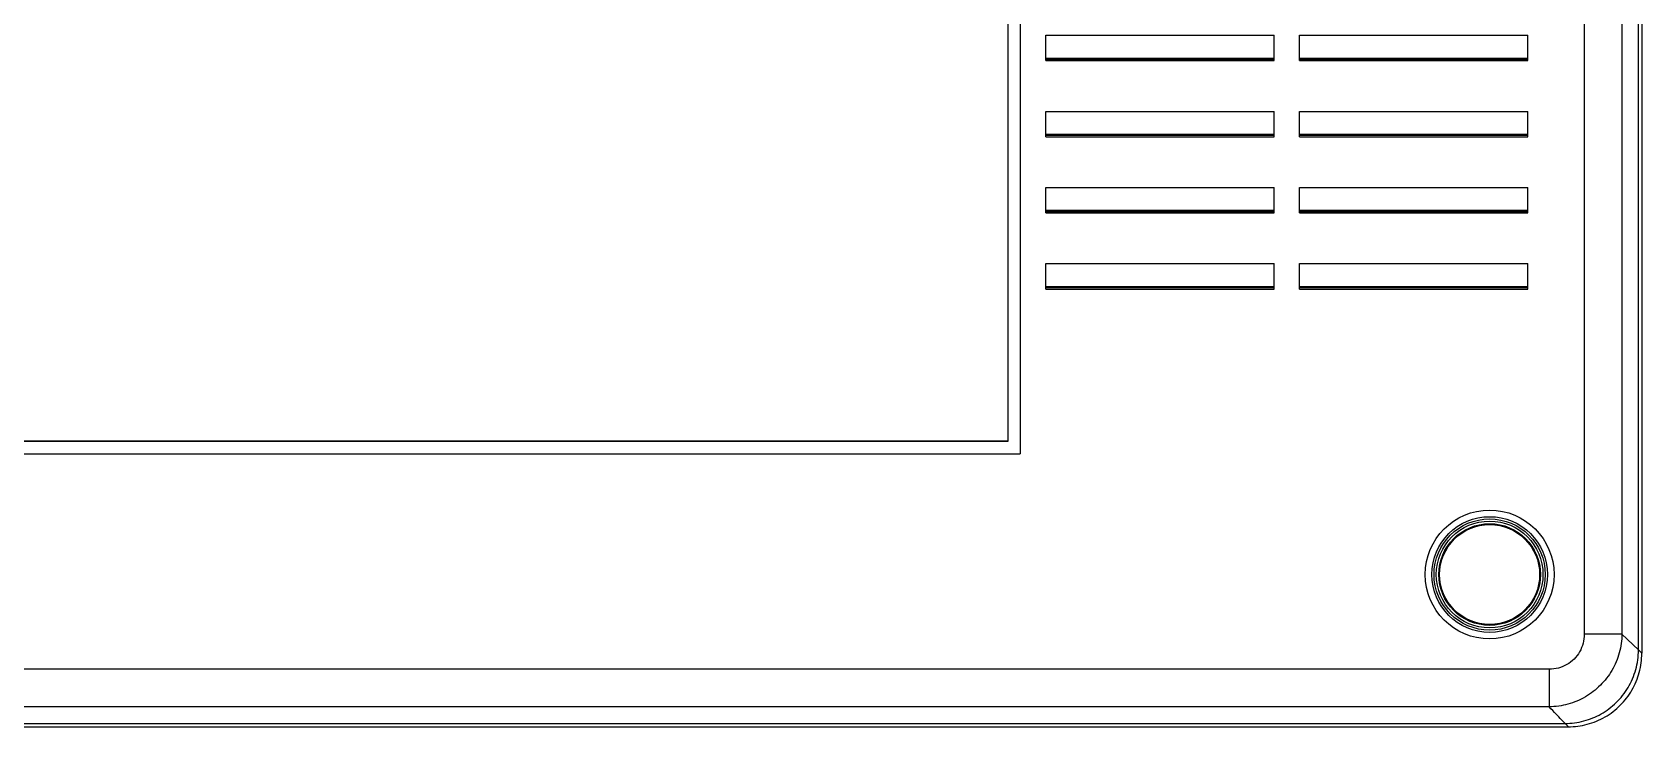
# Model space of a CAD drawing. Header units: inches. Extents: x -219 to 252, y -99 to 210.
# Drawn here: x -169.9 to -102.7, y -69 to -40 of the extents above; entities that cross this region are included whole.
import ezdxf

# ---------------------------------------------------------------- set-up
doc = ezdxf.new("R2010")
doc.units = ezdxf.units.IN
doc.header["$MEASUREMENT"] = 0
doc.layers.add('02___PRT_ALL_AXES', color=7, linetype='Continuous')

# ---------------------------------------------------------------- blocks, each defined once
blk = doc.blocks.new('block 1998')
at = {"color": 7, "lineweight": 25, "true_color": 0xffffff}
blk.add_lwpolyline([(-205.496, -68.955), (-105.725, -68.955)], dxfattribs=at)
blk = doc.blocks.new('block 1999')
at = {"color": 7, "lineweight": 25, "true_color": 0xffffff}
blk.add_lwpolyline([(-205.357, -68.816), (-105.864, -68.816)], dxfattribs=at)
blk = doc.blocks.new('block 2000')
at = {"color": 7, "lineweight": 25, "true_color": 0xffffff}
blk.add_lwpolyline([(-106.524, -68.122), (-204.697, -68.122)], dxfattribs=at)
blk = doc.blocks.new('block 2001')
at = {"color": 7, "lineweight": 25, "true_color": 0xffffff}
blk.add_lwpolyline([(-106.524, -66.553), (-204.697, -66.553)], dxfattribs=at)
blk = doc.blocks.new('block 2002')
at = {"color": 7, "lineweight": 25, "true_color": 0xffffff}
blk.add_lwpolyline([(-103.491, -65.089), (-105.06, -65.089)], dxfattribs=at)
blk = doc.blocks.new('block 2023')
at = {"color": 7, "lineweight": 25, "true_color": 0xffffff}
blk.add_lwpolyline([(-182.612, -57.57), (-128.609, -57.57)], dxfattribs=at)
blk = doc.blocks.new('block 2025')
at = {"color": 7, "lineweight": 25, "true_color": 0xffffff}
blk.add_lwpolyline([(-129.126, -57.049), (-182.095, -57.049)], dxfattribs=at)
blk = doc.blocks.new('block 2026')
at = {"color": 7, "lineweight": 25, "true_color": 0xffffff}
blk.add_lwpolyline([(-129.134, -57.045), (-129.126, -57.045)], dxfattribs=at)
blk = doc.blocks.new('block 2027')
at = {"color": 7, "lineweight": 25, "true_color": 0xffffff}
blk.add_lwpolyline([(-129.13, -57.04), (-182.091, -57.04)], dxfattribs=at)
blk = doc.blocks.new('block 2032')
at = {"color": 7, "lineweight": 25, "true_color": 0xffffff}
blk.add_lwpolyline([(-127.546, -50.686), (-118.015, -50.686)], dxfattribs=at)
blk = doc.blocks.new('block 2033')
at = {"color": 7, "lineweight": 25, "true_color": 0xffffff}
blk.add_lwpolyline([(-116.956, -50.686), (-107.424, -50.686)], dxfattribs=at)
blk = doc.blocks.new('block 2036')
at = {"color": 7, "lineweight": 25, "true_color": 0xffffff}
blk.add_lwpolyline([(-127.546, -50.628), (-118.015, -50.628)], dxfattribs=at)
blk = doc.blocks.new('block 2037')
at = {"color": 7, "lineweight": 25, "true_color": 0xffffff}
blk.add_lwpolyline([(-116.956, -50.628), (-107.424, -50.628)], dxfattribs=at)
blk = doc.blocks.new('block 2040')
at = {"color": 7, "lineweight": 25, "true_color": 0xffffff}
blk.add_lwpolyline([(-127.546, -50.581), (-118.015, -50.581)], dxfattribs=at)
blk = doc.blocks.new('block 2041')
at = {"color": 7, "lineweight": 25, "true_color": 0xffffff}
blk.add_lwpolyline([(-116.956, -50.581), (-107.424, -50.581)], dxfattribs=at)
blk = doc.blocks.new('block 2044')
at = {"color": 7, "lineweight": 25, "true_color": 0xffffff}
blk.add_lwpolyline([(-127.546, -49.627), (-118.015, -49.627)], dxfattribs=at)
blk = doc.blocks.new('block 2045')
at = {"color": 7, "lineweight": 25, "true_color": 0xffffff}
blk.add_lwpolyline([(-116.956, -49.627), (-107.424, -49.627)], dxfattribs=at)
blk = doc.blocks.new('block 2048')
at = {"color": 7, "lineweight": 25, "true_color": 0xffffff}
blk.add_lwpolyline([(-127.546, -47.509), (-118.015, -47.509)], dxfattribs=at)
blk = doc.blocks.new('block 2049')
at = {"color": 7, "lineweight": 25, "true_color": 0xffffff}
blk.add_lwpolyline([(-116.956, -47.509), (-107.424, -47.509)], dxfattribs=at)
blk = doc.blocks.new('block 2052')
at = {"color": 7, "lineweight": 25, "true_color": 0xffffff}
blk.add_lwpolyline([(-127.546, -47.45), (-118.015, -47.45)], dxfattribs=at)
blk = doc.blocks.new('block 2053')
at = {"color": 7, "lineweight": 25, "true_color": 0xffffff}
blk.add_lwpolyline([(-116.956, -47.45), (-107.424, -47.45)], dxfattribs=at)
blk = doc.blocks.new('block 2058')
at = {"color": 7, "lineweight": 25, "true_color": 0xffffff}
blk.add_lwpolyline([(-127.546, -47.403), (-118.015, -47.403)], dxfattribs=at)
blk = doc.blocks.new('block 2059')
at = {"color": 7, "lineweight": 25, "true_color": 0xffffff}
blk.add_lwpolyline([(-116.956, -47.403), (-107.424, -47.403)], dxfattribs=at)
blk = doc.blocks.new('block 2062')
at = {"color": 7, "lineweight": 25, "true_color": 0xffffff}
blk.add_lwpolyline([(-127.546, -46.45), (-118.015, -46.45)], dxfattribs=at)
blk = doc.blocks.new('block 2063')
at = {"color": 7, "lineweight": 25, "true_color": 0xffffff}
blk.add_lwpolyline([(-116.956, -46.45), (-107.424, -46.45)], dxfattribs=at)
blk = doc.blocks.new('block 2066')
at = {"color": 7, "lineweight": 25, "true_color": 0xffffff}
blk.add_lwpolyline([(-127.546, -44.332), (-118.015, -44.332)], dxfattribs=at)
blk = doc.blocks.new('block 2067')
at = {"color": 7, "lineweight": 25, "true_color": 0xffffff}
blk.add_lwpolyline([(-116.956, -44.332), (-107.424, -44.332)], dxfattribs=at)
blk = doc.blocks.new('block 2070')
at = {"color": 7, "lineweight": 25, "true_color": 0xffffff}
blk.add_lwpolyline([(-127.546, -44.273), (-118.015, -44.273)], dxfattribs=at)
blk = doc.blocks.new('block 2071')
at = {"color": 7, "lineweight": 25, "true_color": 0xffffff}
blk.add_lwpolyline([(-116.956, -44.273), (-107.424, -44.273)], dxfattribs=at)
blk = doc.blocks.new('block 2074')
at = {"color": 7, "lineweight": 25, "true_color": 0xffffff}
blk.add_lwpolyline([(-127.546, -44.226), (-118.015, -44.226)], dxfattribs=at)
blk = doc.blocks.new('block 2075')
at = {"color": 7, "lineweight": 25, "true_color": 0xffffff}
blk.add_lwpolyline([(-116.956, -44.226), (-107.424, -44.226)], dxfattribs=at)
blk = doc.blocks.new('block 2078')
at = {"color": 7, "lineweight": 25, "true_color": 0xffffff}
blk.add_lwpolyline([(-127.546, -43.273), (-118.015, -43.273)], dxfattribs=at)
blk = doc.blocks.new('block 2079')
at = {"color": 7, "lineweight": 25, "true_color": 0xffffff}
blk.add_lwpolyline([(-116.956, -43.273), (-107.424, -43.273)], dxfattribs=at)
blk = doc.blocks.new('block 2084')
at = {"color": 7, "lineweight": 25, "true_color": 0xffffff}
blk.add_lwpolyline([(-127.546, -41.155), (-118.015, -41.155)], dxfattribs=at)
blk = doc.blocks.new('block 2085')
at = {"color": 7, "lineweight": 25, "true_color": 0xffffff}
blk.add_lwpolyline([(-116.956, -41.155), (-107.424, -41.155)], dxfattribs=at)
blk = doc.blocks.new('block 2088')
at = {"color": 7, "lineweight": 25, "true_color": 0xffffff}
blk.add_lwpolyline([(-127.546, -41.096), (-118.015, -41.096)], dxfattribs=at)
blk = doc.blocks.new('block 2089')
at = {"color": 7, "lineweight": 25, "true_color": 0xffffff}
blk.add_lwpolyline([(-116.956, -41.096), (-107.424, -41.096)], dxfattribs=at)
blk = doc.blocks.new('block 2092')
at = {"color": 7, "lineweight": 25, "true_color": 0xffffff}
blk.add_lwpolyline([(-127.546, -41.049), (-118.015, -41.049)], dxfattribs=at)
blk = doc.blocks.new('block 2093')
at = {"color": 7, "lineweight": 25, "true_color": 0xffffff}
blk.add_lwpolyline([(-116.956, -41.049), (-107.424, -41.049)], dxfattribs=at)
blk = doc.blocks.new('block 2096')
at = {"color": 7, "lineweight": 25, "true_color": 0xffffff}
blk.add_lwpolyline([(-127.546, -40.096), (-118.015, -40.096)], dxfattribs=at)
blk = doc.blocks.new('block 2097')
at = {"color": 7, "lineweight": 25, "true_color": 0xffffff}
blk.add_lwpolyline([(-116.956, -40.096), (-107.424, -40.096)], dxfattribs=at)
blk = doc.blocks.new('block 2203')
at = {"color": 7, "lineweight": 25, "true_color": 0xffffff}
blk.add_lwpolyline([(-105.725, -68.955), (-105.864, -68.816)], dxfattribs=at)
blk = doc.blocks.new('block 2228')
at = {"color": 7, "lineweight": 25, "true_color": 0xffffff}
blk.add_lwpolyline([(-103.491, -65.089), (-102.797, -65.749)], dxfattribs=at)
blk = doc.blocks.new('block 2229')
at = {"color": 7, "lineweight": 25, "true_color": 0xffffff}
blk.add_lwpolyline([(-102.797, -65.749), (-102.658, -65.888)], dxfattribs=at)
blk = doc.blocks.new('block 2278')
at = {"color": 7, "lineweight": 25, "true_color": 0xffffff}
blk.add_lwpolyline([(-129.134, -4.084), (-129.134, -57.045)], dxfattribs=at)
blk = doc.blocks.new('block 2280')
at = {"color": 7, "lineweight": 25, "true_color": 0xffffff}
blk.add_lwpolyline([(-129.126, -4.08), (-129.126, -57.049)], dxfattribs=at)
blk = doc.blocks.new('block 2286')
at = {"color": 7, "lineweight": 25, "true_color": 0xffffff}
blk.add_lwpolyline([(-128.609, -57.57), (-128.609, -57.562)], dxfattribs=at)
blk = doc.blocks.new('block 2287')
at = {"color": 7, "lineweight": 25, "true_color": 0xffffff}
blk.add_lwpolyline([(-128.605, -57.566), (-128.605, -3.563)], dxfattribs=at)
blk = doc.blocks.new('block 2288')
at = {"color": 7, "lineweight": 25, "true_color": 0xffffff}
blk.add_lwpolyline([(-127.546, -50.686), (-127.546, -49.627)], dxfattribs=at)
blk = doc.blocks.new('block 2289')
at = {"color": 7, "lineweight": 25, "true_color": 0xffffff}
blk.add_lwpolyline([(-127.546, -47.509), (-127.546, -46.45)], dxfattribs=at)
blk = doc.blocks.new('block 2290')
at = {"color": 7, "lineweight": 25, "true_color": 0xffffff}
blk.add_lwpolyline([(-127.546, -44.332), (-127.546, -43.273)], dxfattribs=at)
blk = doc.blocks.new('block 2291')
at = {"color": 7, "lineweight": 25, "true_color": 0xffffff}
blk.add_lwpolyline([(-127.546, -41.155), (-127.546, -40.096)], dxfattribs=at)
blk = doc.blocks.new('block 2306')
at = {"color": 7, "lineweight": 25, "true_color": 0xffffff}
blk.add_lwpolyline([(-118.015, -50.686), (-118.015, -49.627)], dxfattribs=at)
blk = doc.blocks.new('block 2307')
at = {"color": 7, "lineweight": 25, "true_color": 0xffffff}
blk.add_lwpolyline([(-118.015, -47.509), (-118.015, -46.45)], dxfattribs=at)
blk = doc.blocks.new('block 2308')
at = {"color": 7, "lineweight": 25, "true_color": 0xffffff}
blk.add_lwpolyline([(-118.015, -44.332), (-118.015, -43.273)], dxfattribs=at)
blk = doc.blocks.new('block 2309')
at = {"color": 7, "lineweight": 25, "true_color": 0xffffff}
blk.add_lwpolyline([(-118.015, -41.155), (-118.015, -40.096)], dxfattribs=at)
blk = doc.blocks.new('block 2320')
at = {"color": 7, "lineweight": 25, "true_color": 0xffffff}
blk.add_lwpolyline([(-116.956, -50.686), (-116.956, -49.627)], dxfattribs=at)
blk = doc.blocks.new('block 2321')
at = {"color": 7, "lineweight": 25, "true_color": 0xffffff}
blk.add_lwpolyline([(-116.956, -47.509), (-116.956, -46.45)], dxfattribs=at)
blk = doc.blocks.new('block 2322')
at = {"color": 7, "lineweight": 25, "true_color": 0xffffff}
blk.add_lwpolyline([(-116.956, -44.332), (-116.956, -43.273)], dxfattribs=at)
blk = doc.blocks.new('block 2323')
at = {"color": 7, "lineweight": 25, "true_color": 0xffffff}
blk.add_lwpolyline([(-116.956, -41.155), (-116.956, -40.096)], dxfattribs=at)
blk = doc.blocks.new('block 2372')
at = {"color": 7, "lineweight": 25, "true_color": 0xffffff}
blk.add_lwpolyline([(-107.424, -50.686), (-107.424, -49.627)], dxfattribs=at)
blk = doc.blocks.new('block 2373')
at = {"color": 7, "lineweight": 25, "true_color": 0xffffff}
blk.add_lwpolyline([(-107.424, -47.509), (-107.424, -46.45)], dxfattribs=at)
blk = doc.blocks.new('block 2374')
at = {"color": 7, "lineweight": 25, "true_color": 0xffffff}
blk.add_lwpolyline([(-107.424, -44.332), (-107.424, -43.273)], dxfattribs=at)
blk = doc.blocks.new('block 2375')
at = {"color": 7, "lineweight": 25, "true_color": 0xffffff}
blk.add_lwpolyline([(-107.424, -41.155), (-107.424, -40.096)], dxfattribs=at)
blk = doc.blocks.new('block 2386')
at = {"color": 7, "lineweight": 25, "true_color": 0xffffff}
blk.add_lwpolyline([(-110.577, -44.226), (-110.582, -44.273)], dxfattribs=at)
blk = doc.blocks.new('block 2387')
at = {"color": 7, "lineweight": 25, "true_color": 0xffffff}
blk.add_lwpolyline([(-110.9, -47.403), (-110.904, -47.45)], dxfattribs=at)
blk = doc.blocks.new('block 2388')
at = {"color": 7, "lineweight": 25, "true_color": 0xffffff}
blk.add_lwpolyline([(-111.222, -50.581), (-111.226, -50.628)], dxfattribs=at)
blk = doc.blocks.new('block 2389')
at = {"color": 7, "lineweight": 25, "true_color": 0xffffff}
blk.add_lwpolyline([(-110.324, -44.226), (-110.329, -44.273)], dxfattribs=at)
blk = doc.blocks.new('block 2390')
at = {"color": 7, "lineweight": 25, "true_color": 0xffffff}
blk.add_lwpolyline([(-110.646, -47.403), (-110.651, -47.45)], dxfattribs=at)
blk = doc.blocks.new('block 2391')
at = {"color": 7, "lineweight": 25, "true_color": 0xffffff}
blk.add_lwpolyline([(-110.968, -50.581), (-110.973, -50.628)], dxfattribs=at)
blk = doc.blocks.new('block 2399')
at = {"color": 7, "lineweight": 25, "true_color": 0xffffff}
blk.add_lwpolyline([(-109.831, -41.049), (-109.836, -41.096)], dxfattribs=at)
blk = doc.blocks.new('block 2406')
at = {"color": 7, "lineweight": 25, "true_color": 0xffffff}
blk.add_lwpolyline([(-109.577, -41.049), (-109.582, -41.096)], dxfattribs=at)
blk = doc.blocks.new('block 2407')
at = {"color": 7, "lineweight": 25, "true_color": 0xffffff}
blk.add_lwpolyline([(-106.524, -66.553), (-106.524, -68.122)], dxfattribs=at)
blk = doc.blocks.new('block 2409')
at = {"color": 7, "lineweight": 25, "true_color": 0xffffff}
blk.add_lwpolyline([(-105.06, 3.96), (-105.06, -65.089)], dxfattribs=at)
blk = doc.blocks.new('block 2410')
at = {"color": 7, "lineweight": 25, "true_color": 0xffffff}
blk.add_lwpolyline([(-103.491, 3.96), (-103.491, -65.089)], dxfattribs=at)
blk = doc.blocks.new('block 2411')
at = {"color": 7, "lineweight": 25, "true_color": 0xffffff}
blk.add_lwpolyline([(-102.797, -65.749), (-102.797, 4.62)], dxfattribs=at)
blk = doc.blocks.new('block 2412')
at = {"color": 7, "lineweight": 25, "true_color": 0xffffff}
blk.add_lwpolyline([(-102.658, 4.755), (-102.658, -65.888)], dxfattribs=at)
blk = doc.blocks.new('block 2618')
at = {"color": 7, "lineweight": 25, "true_color": 0xffffff}
blk.add_open_spline([(-106.324, -62.6), (-106.324, -61.116), (-107.528, -59.912), (-109.013, -59.912), (-110.498, -59.912), (-111.701, -61.116), (-111.701, -62.6), (-111.701, -64.085), (-110.498, -65.289), (-109.013, -65.289), (-107.528, -65.289), (-106.324, -64.085), (-106.324, -62.6), (-106.324, -62.6), (-106.324, -62.6), (-106.324, -62.6)], degree=3, knots=[0, 0, 0, 0, 1, 1, 1, 2, 2, 2, 3, 3, 3, 4, 4, 4, 5, 5, 5, 5], dxfattribs=at)
blk = doc.blocks.new('block 2619')
at = {"color": 7, "lineweight": 25, "true_color": 0xffffff}
blk.add_open_spline([(-106.599, -62.6), (-106.599, -61.267), (-107.68, -60.187), (-109.013, -60.187), (-110.346, -60.187), (-111.426, -61.267), (-111.426, -62.6), (-111.426, -63.933), (-110.346, -65.014), (-109.013, -65.014), (-107.68, -65.014), (-106.599, -63.933), (-106.599, -62.6), (-106.599, -62.6), (-106.599, -62.6), (-106.599, -62.6)], degree=3, knots=[0, 0, 0, 0, 1, 1, 1, 2, 2, 2, 3, 3, 3, 4, 4, 4, 5, 5, 5, 5], dxfattribs=at)
blk = doc.blocks.new('block 2620')
at = {"color": 7, "lineweight": 25, "true_color": 0xffffff}
blk.add_open_spline([(-106.691, -62.6), (-106.691, -61.318), (-107.73, -60.279), (-109.013, -60.279), (-110.295, -60.279), (-111.334, -61.318), (-111.334, -62.6), (-111.334, -63.883), (-110.295, -64.922), (-109.013, -64.922), (-107.73, -64.922), (-106.691, -63.883), (-106.691, -62.6), (-106.691, -62.6), (-106.691, -62.6), (-106.691, -62.6)], degree=3, knots=[0, 0, 0, 0, 1, 1, 1, 2, 2, 2, 3, 3, 3, 4, 4, 4, 5, 5, 5, 5], dxfattribs=at)
blk = doc.blocks.new('block 2621')
at = {"color": 7, "lineweight": 25, "true_color": 0xffffff}
blk.add_open_spline([(-106.785, -62.6), (-106.785, -61.37), (-107.782, -60.373), (-109.013, -60.373), (-110.243, -60.373), (-111.24, -61.37), (-111.24, -62.6), (-111.24, -63.831), (-110.243, -64.828), (-109.013, -64.828), (-107.782, -64.828), (-106.785, -63.831), (-106.785, -62.6), (-106.785, -62.6), (-106.785, -62.6), (-106.785, -62.6)], degree=3, knots=[0, 0, 0, 0, 1, 1, 1, 2, 2, 2, 3, 3, 3, 4, 4, 4, 5, 5, 5, 5], dxfattribs=at)
blk = doc.blocks.new('block 2622')
at = {"color": 7, "lineweight": 25, "true_color": 0xffffff}
blk.add_open_spline([(-106.891, -62.6), (-106.891, -61.429), (-107.841, -60.479), (-109.013, -60.479), (-110.185, -60.479), (-111.134, -61.429), (-111.134, -62.6), (-111.134, -63.772), (-110.185, -64.722), (-109.013, -64.722), (-107.841, -64.722), (-106.891, -63.772), (-106.891, -62.6), (-106.891, -62.6), (-106.891, -62.6), (-106.891, -62.6)], degree=3, knots=[0, 0, 0, 0, 1, 1, 1, 2, 2, 2, 3, 3, 3, 4, 4, 4, 5, 5, 5, 5], dxfattribs=at)
blk = doc.blocks.new('block 2623')
at = {"color": 7, "lineweight": 25, "true_color": 0xffffff}
blk.add_open_spline([(-106.895, -62.6), (-106.895, -61.431), (-107.843, -60.482), (-109.013, -60.482), (-110.182, -60.482), (-111.131, -61.431), (-111.131, -62.6), (-111.131, -63.77), (-110.182, -64.718), (-109.013, -64.718), (-107.843, -64.718), (-106.895, -63.77), (-106.895, -62.6), (-106.895, -62.6), (-106.895, -62.6), (-106.895, -62.6)], degree=3, knots=[0, 0, 0, 0, 1, 1, 1, 2, 2, 2, 3, 3, 3, 4, 4, 4, 5, 5, 5, 5], dxfattribs=at)
blk = doc.blocks.new('block 2624')
at = {"color": 7, "lineweight": 25, "true_color": 0xffffff}
blk.add_open_spline([(-118.018, -50.591), (-118.034, -50.599), (-118.051, -50.607), (-118.067, -50.615)], degree=3, dxfattribs=at)
blk = doc.blocks.new('block 2625')
at = {"color": 7, "lineweight": 25, "true_color": 0xffffff}
blk.add_open_spline([(-116.919, -50.607), (-116.929, -50.603), (-116.939, -50.598), (-116.949, -50.593)], degree=3, dxfattribs=at)
blk = doc.blocks.new('block 2912')
at = {"color": 7, "lineweight": 25, "true_color": 0xffffff}
blk.add_open_spline([(-105.73, -68.955), (-105.462, -68.955), (-105.193, -68.92), (-104.934, -68.851), (-104.675, -68.782), (-104.425, -68.679), (-104.193, -68.545), (-103.961, -68.412), (-103.747, -68.247), (-103.558, -68.058), (-103.368, -67.869), (-103.204, -67.655), (-103.07, -67.423), (-102.936, -67.191), (-102.832, -66.942), (-102.763, -66.683), (-102.694, -66.424), (-102.658, -66.155), (-102.658, -65.888)], degree=3, knots=[0, 0, 0, 0, 1, 1, 1, 2, 2, 2, 3, 3, 3, 4, 4, 4, 5, 5, 5, 6, 6, 6, 6], dxfattribs=at)
blk = doc.blocks.new('block 2922')
at = {"color": 7, "lineweight": 25, "true_color": 0xffffff}
blk.add_open_spline([(-105.864, -68.816), (-105.913, -68.764), (-105.962, -68.713), (-106.011, -68.662), (-106.084, -68.585), (-106.158, -68.507), (-106.231, -68.43), (-106.329, -68.328), (-106.427, -68.225), (-106.524, -68.122)], degree=3, knots=[0, 0, 0, 0, 1, 1, 1, 2, 2, 2, 3, 3, 3, 3], dxfattribs=at)
blk = doc.blocks.new('block 2935')
at = {"color": 7, "lineweight": 25, "true_color": 0xffffff}
blk.add_open_spline([(-104.39, -67.223), (-104.576, -67.409), (-104.787, -67.572), (-105.014, -67.705), (-105.242, -67.838), (-105.487, -67.942), (-105.742, -68.012), (-105.996, -68.083), (-106.261, -68.12), (-106.524, -68.123)], degree=3, knots=[0, 0, 0, 0, 1, 1, 1, 2, 2, 2, 3, 3, 3, 3], dxfattribs=at)
blk = doc.blocks.new('block 2936')
at = {"color": 7, "lineweight": 25, "true_color": 0xffffff}
blk.add_open_spline([(-103.49, -65.089), (-103.493, -65.352), (-103.53, -65.617), (-103.601, -65.871), (-103.671, -66.126), (-103.775, -66.371), (-103.908, -66.599), (-104.041, -66.826), (-104.204, -67.037), (-104.39, -67.223)], degree=3, knots=[0, 0, 0, 0, 1, 1, 1, 2, 2, 2, 3, 3, 3, 3], dxfattribs=at)
blk = doc.blocks.new('block 2937')
at = {"color": 7, "lineweight": 25, "true_color": 0xffffff}
blk.add_open_spline([(-105.864, -68.816), (-105.598, -68.815), (-105.331, -68.779), (-105.074, -68.71), (-104.824, -68.643), (-104.584, -68.544), (-104.36, -68.418), (-104.132, -68.288), (-103.92, -68.13), (-103.732, -67.947), (-103.539, -67.76), (-103.37, -67.548), (-103.233, -67.317), (-103.093, -67.083), (-102.985, -66.831), (-102.911, -66.569), (-102.836, -66.302), (-102.798, -66.025), (-102.797, -65.749)], degree=3, knots=[0, 0, 0, 0, 1, 1, 1, 2, 2, 2, 3, 3, 3, 4, 4, 4, 5, 5, 5, 6, 6, 6, 6], dxfattribs=at)
blk = doc.blocks.new('block 2938')
at = {"color": 7, "lineweight": 25, "true_color": 0xffffff}
blk.add_open_spline([(-105.06, -65.089), (-105.061, -65.217), (-105.077, -65.347), (-105.11, -65.471), (-105.143, -65.594), (-105.192, -65.713), (-105.255, -65.824), (-105.319, -65.934), (-105.397, -66.036), (-105.487, -66.126)], degree=3, knots=[0, 0, 0, 0, 1, 1, 1, 2, 2, 2, 3, 3, 3, 3], dxfattribs=at)
blk = doc.blocks.new('block 2939')
at = {"color": 7, "lineweight": 25, "true_color": 0xffffff}
blk.add_open_spline([(-105.487, -66.126), (-105.577, -66.216), (-105.679, -66.294), (-105.79, -66.358), (-105.9, -66.421), (-106.019, -66.47), (-106.142, -66.503), (-106.267, -66.536), (-106.396, -66.552), (-106.524, -66.553)], degree=3, knots=[0, 0, 0, 0, 1, 1, 1, 2, 2, 2, 3, 3, 3, 3], dxfattribs=at)
blk = doc.blocks.new('block 4403')
at = {"layer": '02___PRT_ALL_AXES', "color": 7, "lineweight": 25, "true_color": 0xffffff}
blk.add_open_spline([(-111.104, -62.6), (-111.104, -63.756), (-110.168, -64.692), (-109.013, -64.692), (-107.858, -64.692), (-106.921, -63.756), (-106.921, -62.6), (-106.921, -61.445), (-107.858, -60.509), (-109.013, -60.509), (-110.168, -60.509), (-111.104, -61.445), (-111.104, -62.6)], degree=3, knots=[0, 0, 0, 0, 1, 1, 1, 2, 2, 2, 3, 3, 3, 4, 4, 4, 4], dxfattribs=at)
blk = doc.blocks.new('block 4404')
at = {"layer": '02___PRT_ALL_AXES', "color": 7, "lineweight": 25, "true_color": 0xffffff}
blk.add_open_spline([(-106.926, -62.6), (-106.926, -61.448), (-107.86, -60.513), (-109.013, -60.513), (-110.165, -60.513), (-111.1, -61.448), (-111.1, -62.6), (-111.1, -63.753), (-110.165, -64.687), (-109.013, -64.687), (-107.86, -64.687), (-106.926, -63.753), (-106.926, -62.6), (-106.926, -62.6), (-106.926, -62.6), (-106.926, -62.6)], degree=3, knots=[0, 0, 0, 0, 1, 1, 1, 2, 2, 2, 3, 3, 3, 4, 4, 4, 5, 5, 5, 5], dxfattribs=at)

msp = doc.modelspace()

# ---------------------------------------------------------------- block references
for name in ['block 2412', 'block 2411', 'block 2409', 'block 2410', 'block 2287', 'block 2278', 'block 2280', 'block 2096', 'block 2291', 'block 2309', 'block 2097', 'block 2323', 'block 2375', 'block 2092', 'block 2088', 'block 2084', 'block 2093', 'block 2089', 'block 2085', 'block 2399', 'block 2406', 'block 2078', 'block 2290', 'block 2308', 'block 2079', 'block 2322', 'block 2374', 'block 2074', 'block 2070', 'block 2066', 'block 2075', 'block 2071', 'block 2067', 'block 2386', 'block 2389', 'block 2062', 'block 2289', 'block 2307', 'block 2063', 'block 2321', 'block 2373', 'block 2058', 'block 2052', 'block 2048', 'block 2059', 'block 2053', 'block 2049', 'block 2387', 'block 2390', 'block 2044', 'block 2288', 'block 2306', 'block 2045', 'block 2320', 'block 2372', 'block 2040', 'block 2036', 'block 2032', 'block 2624', 'block 2041', 'block 2037', 'block 2033', 'block 2625', 'block 2388', 'block 2391', 'block 2025', 'block 2027', 'block 2026', 'block 2023', 'block 2286', 'block 2618', 'block 2619', 'block 2620', 'block 2621', 'block 2622', 'block 2623', 'block 2938', 'block 2002', 'block 2936', 'block 2228', 'block 2937', 'block 2229', 'block 2939', 'block 2912', 'block 2001', 'block 2407', 'block 2935', 'block 2000', 'block 2922', 'block 1998', 'block 1999', 'block 2203']:
    msp.add_blockref(name, (0, 0))
at = {"layer": '02___PRT_ALL_AXES'}
for name in ['block 4403', 'block 4404']:
    msp.add_blockref(name, (0, 0), dxfattribs=at)

doc.saveas('drawing.dxf')
